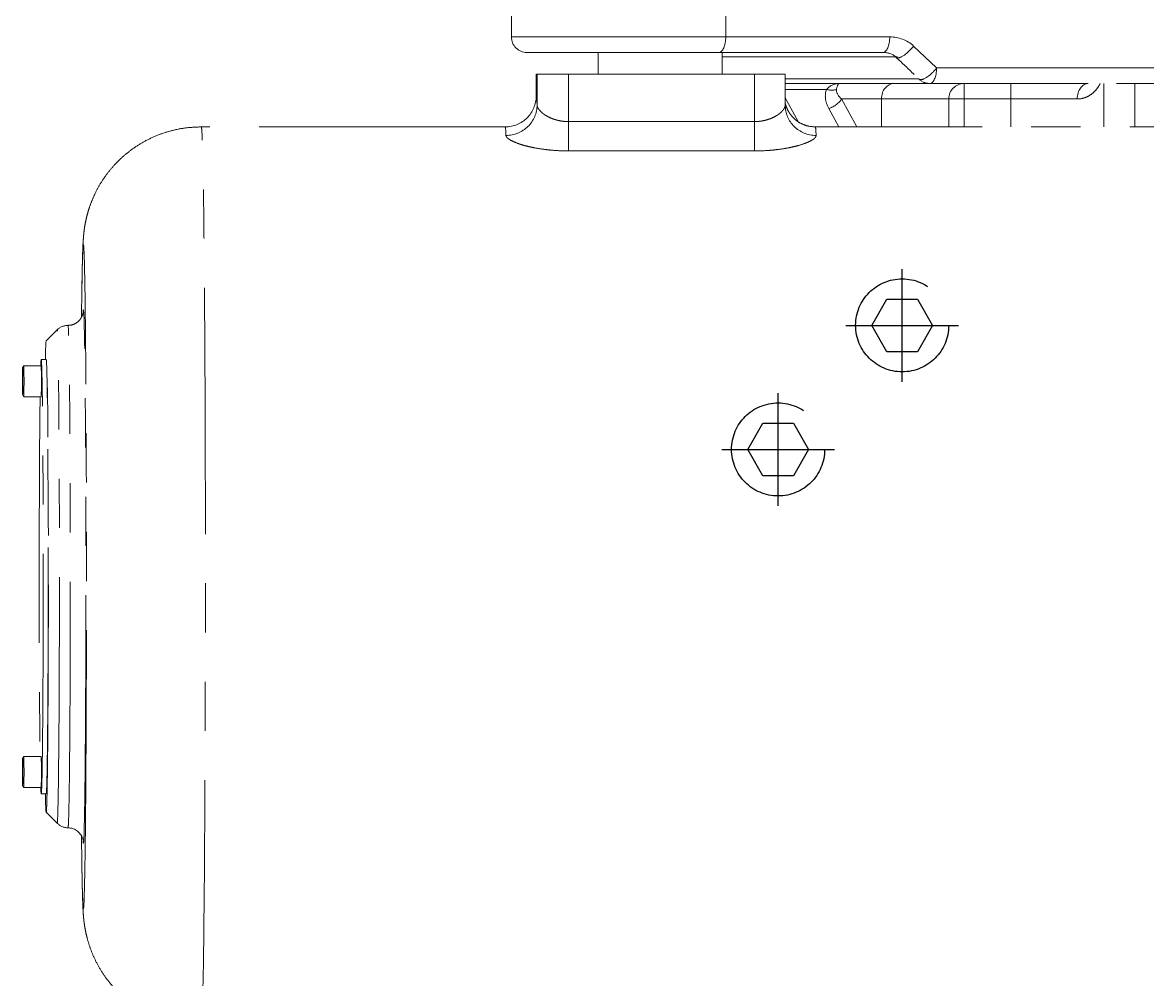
# Model space of a CAD drawing. Extents: x -2384 to 29887, y -2542 to 22350.
# Drawn here: x 1343.8 to 1706.5, y 4908.6 to 5217.1 of the extents above; entities that cross this region are included whole.
import ezdxf

# ---------------------------------------------------------------- set-up
doc = ezdxf.new("R2010")
doc.units = 0
doc.header["$LTSCALE"] = 63.5
doc.header["$MEASUREMENT"] = 0
doc.linetypes.add('PHANTOM', pattern=[2.5, 1.25, -0.25, 0.25, -0.25, 0.25, -0.25])
doc.layers.get('0').update_dxf_attribs({"linetype": 'CONTINUOUS'})
doc.layers.add('4', color=6, linetype='PHANTOM')

# ---------------------------------------------------------------- blocks, each defined once
blk = doc.blocks.new('165F-TOP')
at = {"lineweight": 0}
for p, q in [((-356, 398), (-356, 363)), ((-286.89, 363), (-286.89, 398)), ((-356, 363), (-286.89, 363)), ((-286.89, 363), (-233.99, 363)), ((-226.3, 360.07), (-218.89, 353)), ((-289.09, 358), (-351, 358)), ((-328, 358), (-328, 351)), ((-236.19, 358), (-289.09, 358)), ((-288, 351), (-288, 358)), ((-231.54, 356.54), (-288, 356.54)), ((-218.89, 353), (111.19, 353)), ((-348, 351), (-348, 343.99)), ((-347.72, 351), (-348, 351)), ((-348, 351), (-348, 351)), ((-348, 344), (-348, 351)), ((-347.72, 341.07), (-347.72, 351)), ((-337.63, 351), (-347.72, 351)), ((-337.63, 351), (-337.63, 335.71)), ((-277.63, 351), (-337.63, 351)), ((-277.63, 335.71), (-277.63, 351)), ((-267.72, 351), (-277.63, 351)), ((-267.72, 351), (-267.72, 341.07)), ((-267.72, 349.46), (-224.62, 349.46)), ((-220.93, 348), (-267.72, 348)), ((-254.39, 346.08), (-267.72, 346.08)), ((-241.82, 348), (-239.11, 348)), ((-196.21, 348), (-239.11, 348)), ((108.99, 348), (-221.09, 348)), ((-210, 343), (-210, 348)), ((-170, 348), (-196.21, 348)), ((-195, 343), (-195, 348)), ((-165, 348), (-165, 334)), ((-155, 348), (-155, 334)), ((-267.72, 343.41), (-263.52, 335.72)), ((-249.52, 343), (-244.59, 334)), ((-236.69, 343), (-249.52, 343)), ((-236.69, 343), (-236.69, 334)), ((-215, 343), (-236.69, 343)), ((-215, 343), (-215, 334)), ((-210, 343), (-215, 343)), ((-210, 343), (-210, 334)), ((-195, 343), (-210, 343)), ((-195, 334), (-195, 343)), ((-173.57, 343), (-195, 343)), ((-250.37, 334), (-253.61, 339.92)), ((-358, 334), (-455.99, 334)), ((-337.63, 335.71), (-277.63, 335.71)), ((-45.51, 334), (-258, 334)), ((-277.57, 326.25), (-337.57, 326.25)), ((-502.46, 268.53), (-506, 265)), ((-505.99, 259), (-507.59, 259)), ((-513.6, 254.5), (-513.62, 252)), ((-513.58, 254.5), (-513.6, 254.5)), ((-513.19, 257), (-513.59, 256.31)), ((-513.56, 252), (-513.58, 254.5)), ((-507.59, 257), (-513.19, 257)), ((-513.56, 252), (-513.62, 252)), ((-513.62, 252), (-513.6, 249.5)), ((-513.58, 249.5), (-513.56, 252)), ((-513.6, 249.5), (-513.58, 249.5)), ((-513.59, 247.69), (-513.19, 247)), ((-513.19, 247), (-507.59, 247)), ((-513.19, 131), (-513.59, 130.31)), ((-507.59, 131), (-513.19, 131)), ((-513.6, 128.5), (-513.62, 126)), ((-513.58, 128.5), (-513.6, 128.5)), ((-513.56, 126), (-513.58, 128.5)), ((-513.56, 126), (-513.62, 126)), ((-513.62, 126), (-513.6, 123.5)), ((-513.6, 123.5), (-513.58, 123.5)), ((-513.58, 123.5), (-513.56, 126)), ((-513.59, 121.69), (-513.19, 121)), ((-513.19, 121), (-507.59, 121)), ((-507.59, 119), (-505.99, 119)), ((-506, 113), (-502.46, 109.47))]:
    blk.add_line(p, q, dxfattribs=at)
for p, q in [((-230, 251.82), (-230, 288.17)), ((-248.17, 270), (-211.83, 270)), ((-270, 211.82), (-270, 248.17)), ((-288.17, 230), (-251.82, 230))]:
    blk.add_line(p, q)
for points in [[(-220.19, 270), (-225.09, 261.5), (-234.91, 261.5), (-239.81, 270), (-234.91, 278.5), (-225.09, 278.5), (-220.19, 270), (-220.19, 270)], [(-260.19, 230), (-265.09, 221.5), (-274.91, 221.5), (-279.81, 230), (-274.91, 238.5), (-265.09, 238.5), (-260.19, 230), (-260.19, 230)]]:
    blk.add_lwpolyline(points)
for centre in [(-230, 270), (-270, 230)]:
    blk.add_circle(centre, 15)
for centre, radius, start, end in [((-351, 363), 5, 180, 270), ((-233.84, 351.86), 11.14, 47.4794, 90.7993), ((-236.02, 351.8), 6.2, 49.7613, 91.56), ((-381.73, 193.48), 221.33, 45.3286, 47.406), ((-221.09, 353), 5, 225.927, 270), ((-210, 343), 5, 90, 180), ((-308, 436.58), 100.85, 246.6332, 246.634), ((-499.19, 265.44), 4.5, 87.051, 137.3153), ((-498.97, 112.8), 4.8, 221.835, 270.555), ((-498.98, 103.03), 4.97, 11.8803, 90.0938)]:
    blk.add_arc(centre, radius, start, end, dxfattribs=at)
for centre, major_axis, ratio, start_param, end_param in [((-289.09, 363), (0, 5), 0.439688, 3.141593, 4.712389), ((-236.19, 363), (0, 5), 0.439688, 3.141593, 4.712389), ((-228.5, 360.07), (3.42, 3.65), 0.336131, 3.057418, 5.018086), ((-221.09, 353), (3.48, 3.59), 0.331794, 3.141593, 5.023205), ((-221.09, 353), (0, 5), 0.439688, 3.141593, 4.712389), ((-221.09, 353), (3.48, 3.59), 0.331794, 3.095687, 3.141593), ((-241.41, 339.92), (-12.8, 6.55), 0.590032, 0.051177, 0.71438), ((-250.29, 343), (-5.21, 0), 0.960286, 4.712389, 5.619982), ((-254.39, 349.16), (4.63, -1.88), 0.58626, 4.946495, 5.691463), ((-241.41, 343), (-9.7, 3.31), 0.386127, 0.061227, 0.72443), ((-250.29, 343), (0, 5), 0.222104, 0, 0.907593), ((-232.59, 343), (0, -5), 0.819252, 3.141593, 4.712389), ((-170, 343), (0, -5), 0.714286, 3.141593, 4.712389), ((-358, 344), (0, -10), 0.999957, 0, 1.570796), ((-357.72, 341.07), (-9.99, -0.47), 0.981049, 1.522968, 3.093765), ((-348, 189), (0, 155), 0.009264, 6.088408, 6.283185), ((-257.72, 341.07), (9.99, 0.47), 0.981049, 3.093765, 4.664561), ((-253.61, 343), (4.39, 2.4), 0.565385, 4.41254, 5.514465), ((-455.99, 189), (0, 145), 0.009264, 3.141593, 6.283185), ((-358, 189), (0, -145), 0.009264, 2.946815, 3.141593), ((-337.54, 335.71), (0, -10), 0.009264, 4.712389, 5.954731), ((-277.54, 335.71), (0, -10), 0.009264, 4.712389, 5.954731), ((-258, 189), (0, 145), 0.009264, 6.088408, 6.283185), ((-493.99, 189), (0, -107), 0.009264, 2.760184, 3.645581), ((-493.99, 189), (0, -107), 0.009264, 0.442847, 2.760184), ((-493.99, 189), (0, -107), 0.009264, 3.645581, 3.814485), ((-493.99, 189), (0, -86), 0.009264, 3.188406, 3.292781), ((-493.99, 189), (0, -86), 0.009264, 3.067138, 3.188406), ((-493.99, 189), (0, -86), 0.009264, 0.122548, 3.067138), ((-502.46, 189), (0, -79.54), 0.009264, 0, 3.151142), ((-498.96, 189), (0, -81), 0.009264, 0, 3.141736), ((-505.99, 189), (0, 76), 0.009264, 0, 0.400021), ((-505.99, 189), (0, 76), 0.009264, 2.741571, 6.283185), ((-507.59, 189), (0, 70), 0.009264, 0, 0.239619), ((-507.59, 189), (0, 70), 0.009264, 2.901974, 6.283185), ((-505.99, 189), (0, 70), 0.009264, 3.141593, 6.283185), ((-513.19, 252), (0, 5), 0.009264, 3.125546, 6.283185), ((-507.59, 252), (0, 5), 0.009264, 3.141593, 6.283185), ((-507.59, 189), (0, 70), 0.009264, 0.594245, 2.547348), ((-513.19, 126), (0, 5), 0.009264, 3.125546, 6.283185), ((-507.59, 126), (0, 5), 0.009264, 3.141593, 6.283185), ((-502.46, 189), (0, -79.54), 0.009264, 6.27298, 6.283185), ((-493.99, 189), (0, -107), 0.009264, 5.612418, 5.736629), ((-493.99, 189), (0, -86), 0.009264, 6.142788, 6.234103), ((-493.99, 189), (0, -86), 0.009264, 6.234103, 6.283185), ((-493.99, 189), (0, -86), 0.009264, 0, 0.122548), ((-493.99, 189), (0, -107), 0.009264, 5.736629, 6.283185), ((-493.99, 189), (0, -107), 0.009264, 0, 0.442847)]:
    blk.add_ellipse(centre, major_axis=major_axis, ratio=ratio, start_param=start_param, end_param=end_param, dxfattribs=at)
for centre, major_axis in [((-513.59, 252), (0, -4.31)), ((-513.59, 126), (0, 4.31))]:
    blk.add_ellipse(centre, major_axis=major_axis, ratio=0.009264, dxfattribs=at)
for points, knots in [([(-166.17, 347.96), (-166.28, 347.74), (-166.4, 347.52), (-166.68, 347.05), (-166.84, 346.8), (-167.36, 346.09), (-167.75, 345.64), (-168.62, 344.81), (-169.11, 344.43), (-169.93, 343.94), (-170.22, 343.79), (-170.82, 343.52), (-171.14, 343.4), (-172.11, 343.11), (-172.81, 343), (-173.57, 343)], [0.3835493, 0.3835493, 0.3835493, 0.3835493, 0.4375, 0.4375, 0.5, 0.5, 0.625, 0.625, 0.75, 0.75, 0.8125, 0.8125, 0.875, 0.875, 1, 1, 1, 1]), ([(-337.63, 335.71), (-338.33, 335.71), (-339.02, 335.76), (-340.03, 335.91), (-340.37, 335.97), (-341.02, 336.11), (-341.34, 336.19), (-341.96, 336.37), (-342.26, 336.46), (-342.84, 336.67), (-343.13, 336.79), (-343.94, 337.14), (-344.43, 337.4), (-345.1, 337.81), (-345.32, 337.95), (-345.72, 338.24), (-345.9, 338.38), (-346.42, 338.82), (-346.72, 339.11), (-347.08, 339.55), (-347.19, 339.69), (-347.38, 339.98), (-347.45, 340.12), (-347.65, 340.54), (-347.71, 340.81), (-347.72, 341.07)], [0, 0, 0, 0, 0.125, 0.125, 0.1875, 0.1875, 0.25, 0.25, 0.3125, 0.3125, 0.375, 0.375, 0.5, 0.5, 0.5625, 0.5625, 0.625, 0.625, 0.75, 0.75, 0.8125, 0.8125, 0.875, 0.875, 1, 1, 1, 1]), ([(-267.72, 341.07), (-267.72, 340.81), (-267.78, 340.54), (-267.95, 340.12), (-268.02, 339.98), (-268.2, 339.7), (-268.3, 339.55), (-268.65, 339.11), (-268.93, 338.82), (-269.43, 338.38), (-269.62, 338.24), (-270, 337.95), (-270.21, 337.81), (-270.87, 337.4), (-271.36, 337.14), (-272.15, 336.79), (-272.42, 336.68), (-273, 336.47), (-273.3, 336.37), (-274.23, 336.1), (-274.87, 335.96), (-275.89, 335.81), (-276.23, 335.78), (-276.93, 335.73), (-277.28, 335.71), (-277.63, 335.71)], [0, 0, 0, 0, 0.125, 0.125, 0.1875, 0.1875, 0.25, 0.25, 0.375, 0.375, 0.4375, 0.4375, 0.5, 0.5, 0.625, 0.625, 0.6875, 0.6875, 0.75, 0.75, 0.875, 0.875, 0.9375, 0.9375, 1, 1, 1, 1]), ([(-258, 334), (-258.95, 334.06), (-260.44, 334.19), (-262.6, 335.04), (-264.28, 336.14), (-265.58, 337.41), (-266.5, 338.68), (-267.11, 339.85), (-267.47, 340.79), (-267.65, 341.44), (-267.71, 341.71), (-267.73, 341.82)], [0, 0, 0, 0, 0.066097, 0.1225651, 0.1739887, 0.2210741, 0.2638594, 0.3022487, 0.3383196, 0.3771209, 0.4131363, 0.4131363, 0.4131363, 0.4131363]), ([(-455.99, 334), (-457.77, 333.94), (-460.72, 333.82), (-465.44, 332.9), (-469.78, 331.51), (-473.82, 329.66), (-477.5, 327.42), (-480.81, 324.88), (-483.72, 322.09), (-486.23, 319.13), (-488.34, 316.07), (-490.04, 313), (-491.36, 310.04), (-492.31, 307.33), (-492.95, 305), (-493.37, 303.08), (-493.63, 301.52), (-493.8, 300.24), (-493.92, 299.11), (-494.01, 298.01), (-494.1, 296.74), (-494.18, 295.04), (-494.26, 292.73), (-494.34, 289.66), (-494.41, 286.5), (-494.45, 284.33), (-494.46, 283.38)], [0, 0, 0, 0, 0.046593, 0.091877, 0.135799, 0.178437, 0.219821, 0.259942, 0.298753, 0.336164, 0.372024, 0.406074, 0.43783, 0.466413, 0.49089, 0.511691, 0.530755, 0.550476, 0.572642, 0.600292, 0.638233, 0.697676, 0.783366, 0.864243, 0.950071, 1, 1, 1, 1]), ([(-357.74, 331.26), (-357.73, 331.01), (-357.58, 330.74), (-357.16, 330.33), (-356.99, 330.19), (-356.68, 329.98), (-356.57, 329.9), (-356.33, 329.76), (-356.21, 329.69), (-355.55, 329.33), (-354.91, 329.04), (-353.78, 328.62), (-353.37, 328.48), (-352.52, 328.21), (-352.08, 328.08), (-351.14, 327.83), (-350.66, 327.71), (-349.64, 327.47), (-349.11, 327.36), (-347.47, 327.04), (-346.32, 326.86), (-344.53, 326.64), (-343.92, 326.57), (-342.68, 326.46), (-342.05, 326.41), (-340.15, 326.29), (-338.86, 326.25), (-337.57, 326.25)], [0, 0, 0, 0, 0.125, 0.125, 0.1875, 0.1875, 0.21875, 0.21875, 0.25, 0.25, 0.375, 0.375, 0.4375, 0.4375, 0.5, 0.5, 0.5625, 0.5625, 0.625, 0.625, 0.75, 0.75, 0.8125, 0.8125, 0.875, 0.875, 1, 1, 1, 1]), ([(-277.57, 326.25), (-276.27, 326.25), (-274.99, 326.29), (-273.11, 326.41), (-272.49, 326.45), (-271.26, 326.57), (-270.64, 326.64), (-268.85, 326.86), (-267.72, 327.04), (-266.11, 327.36), (-265.59, 327.47), (-264.57, 327.7), (-264.09, 327.83), (-262.71, 328.21), (-261.88, 328.48), (-260.78, 328.9), (-260.44, 329.04), (-259.81, 329.33), (-259.53, 329.47), (-258.77, 329.9), (-258.38, 330.18), (-257.99, 330.6), (-257.89, 330.74), (-257.77, 331), (-257.74, 331.13), (-257.74, 331.26)], [0, 0, 0, 0, 0.125, 0.125, 0.1875, 0.1875, 0.25, 0.25, 0.375, 0.375, 0.4375, 0.4375, 0.5, 0.5, 0.625, 0.625, 0.6875, 0.6875, 0.75, 0.75, 0.875, 0.875, 0.9375, 0.9375, 1, 1, 1, 1]), ([(-494.12, 273.94), (-494.14, 273.83), (-494.18, 273.66), (-494.38, 273.04), (-494.83, 272.17), (-495.66, 271.18), (-496.91, 270.38), (-498.12, 269.97), (-498.78, 270.04), (-498.95, 270.06)], [0, 0, 0, 0, 0.164684, 0.282781, 0.412031, 0.57463, 0.751302, 0.945394, 1, 1, 1, 1]), ([(-494.5, 96.78), (-494.48, 95.26), (-494.43, 92.68), (-494.36, 89.03), (-494.28, 85.9), (-494.19, 83.11), (-494.1, 81.2), (-493.98, 79.52), (-493.87, 78.37), (-493.72, 77.09), (-493.47, 75.5), (-493.08, 73.52), (-492.43, 71.05), (-491.42, 68.09), (-489.96, 64.8), (-488.01, 61.38), (-485.58, 58.02), (-482.68, 54.83), (-479.36, 51.92), (-475.65, 49.37), (-471.63, 47.27), (-467.35, 45.63), (-462.76, 44.52), (-458.83, 43.99), (-456.66, 44.05), (-455.99, 44.07)], [0, 0, 0, 0, 0.074662, 0.152122, 0.230902, 0.312624, 0.403534, 0.436315, 0.460872, 0.482199, 0.502744, 0.52357, 0.547969, 0.578005, 0.61233, 0.648859, 0.687308, 0.727216, 0.768095, 0.809603, 0.851518, 0.8937, 0.936057, 0.983034, 1, 1, 1, 1])]:
    blk.add_open_spline(points, degree=3, knots=knots, dxfattribs=at)

msp = doc.modelspace()

# ---------------------------------------------------------------- block references
at = {"layer": '4'}
msp.add_blockref('165F-TOP', (1857.38, 4849.48), dxfattribs=at)

doc.saveas('drawing.dxf')
